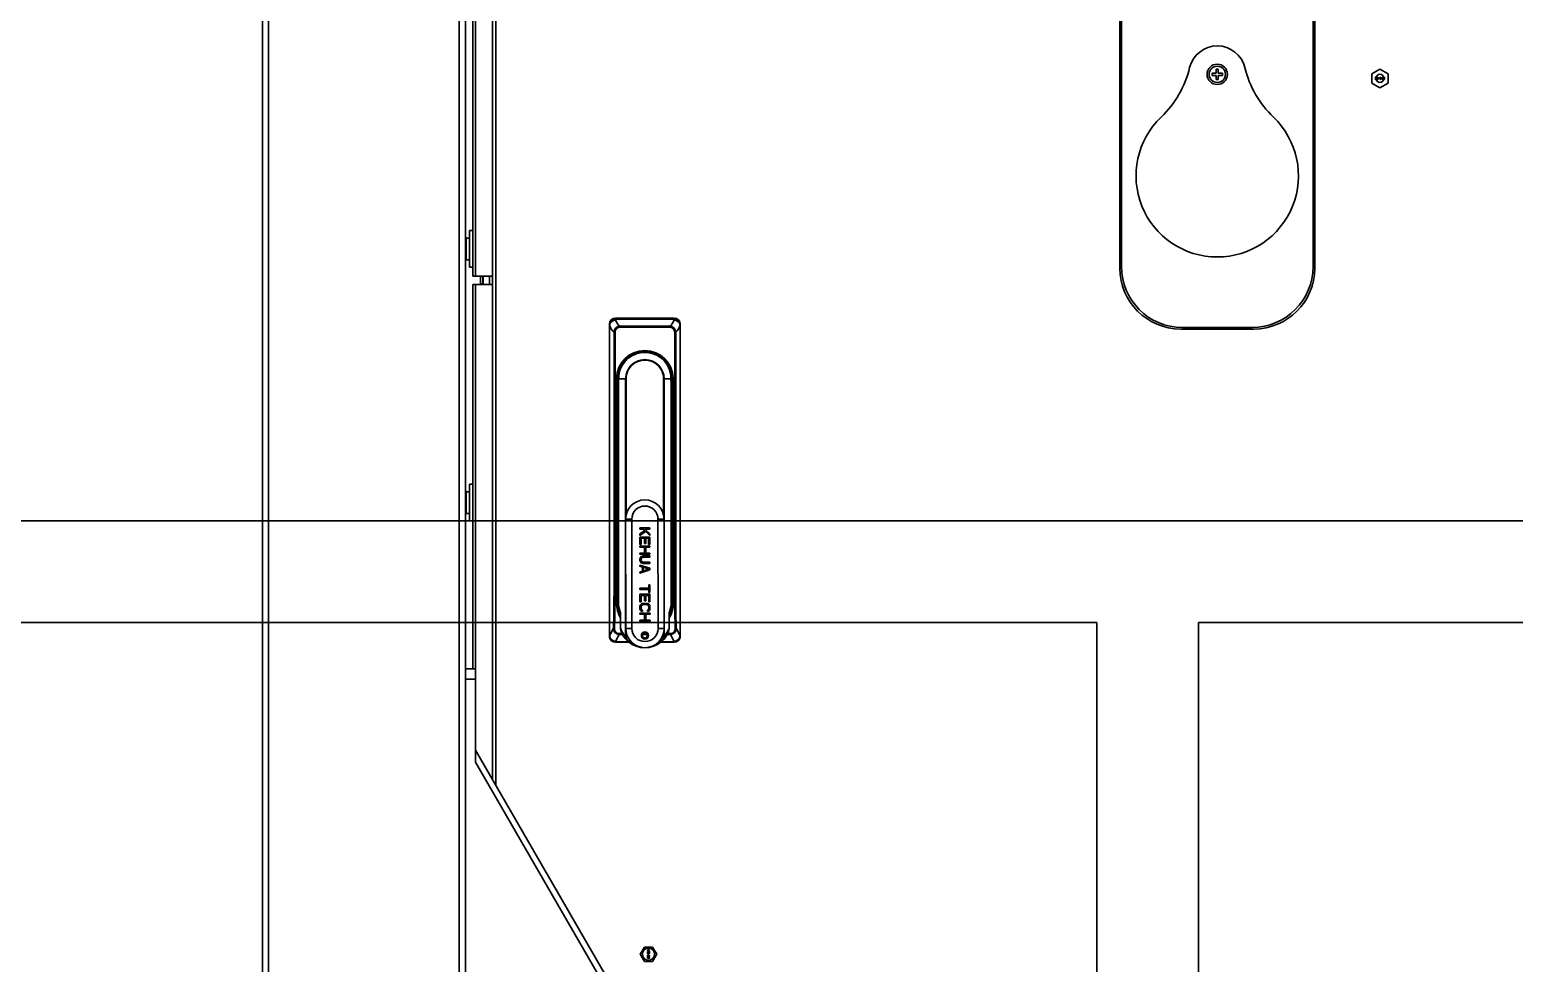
# Model space of a CAD drawing. Header units: millimetres. Extents: x 32496 to 166256, y 3504 to 23939.
# Drawn here: x 64974 to 65706, y 13066 to 13526 of the extents above; entities that cross this region are included whole.
import ezdxf

# ---------------------------------------------------------------- set-up
doc = ezdxf.new("R2010")
doc.units = ezdxf.units.MM
doc.layers.get('0').update_dxf_attribs({"lineweight": 35})

# ---------------------------------------------------------------- blocks, each defined once
blk = doc.blocks.new('DRGTJHYTHRTTR')
at = {"color": 7, "linetype": 'Continuous'}
for p, q in [((60371.04, -49682.69), (46149.04, -49682.69)), ((47579.04, -49732.69), (46149.04, -49732.69)), ((47579.04, -50285.69), (47579.04, -49732.69)), ((47629.04, -50285.69), (47629.04, -49732.69)), ((48984.04, -49732.69), (47629.04, -49732.69))]:
    blk.add_line(p, q, dxfattribs=at)
blk = doc.blocks.new('8-1250')
at = {"linetype": 'Continuous'}
for p, q in [((-7957.13, -34766.29), (-7957.13, -32106.29)), ((-7954.13, -34766.29), (-7954.13, -32106.29)), ((-7860.13, -34766.29), (-7860.13, -32152.29)), ((-7843.83, -33814.64), (-7843.83, -33008.94)), ((-7842.13, -33005.99), (-7842.13, -33817.58)), ((-7857.13, -33760.26), (-7857.13, -33063.31)), ((-7852.13, -33063.31), (-7852.13, -33566.79)), ((-7534.83, -33321.79), (-7534.83, -33562.79)), ((-7534.03, -33561.99), (-7534.03, -33322.59)), ((-7439.63, -33322.59), (-7439.63, -33561.99)), ((-7438.83, -33562.79), (-7438.83, -33321.79)), ((-7853.53, -33566.79), (-7853.53, -33430.91)), ((-7487.33, -33466.79), (-7487.33, -33464.79)), ((-7487.33, -33464.79), (-7486.33, -33464.79)), ((-7486.33, -33464.79), (-7486.33, -33466.79)), ((-7410.73, -33466.98), (-7406.73, -33464.67)), ((-7406.73, -33464.67), (-7402.73, -33466.98)), ((-7489.33, -33467.79), (-7489.33, -33466.79)), ((-7489.33, -33466.79), (-7487.33, -33466.79)), ((-7487.33, -33467.79), (-7489.33, -33467.79)), ((-7487.33, -33469.79), (-7487.33, -33467.79)), ((-7486.33, -33469.79), (-7487.33, -33469.79)), ((-7486.33, -33466.79), (-7484.33, -33466.79)), ((-7486.33, -33467.79), (-7486.33, -33469.79)), ((-7484.33, -33467.79), (-7486.33, -33467.79)), ((-7484.33, -33466.79), (-7484.33, -33467.79)), ((-7410.73, -33466.98), (-7410.73, -33471.6)), ((-7406.73, -33473.91), (-7410.73, -33471.6)), ((-7409, -33468.82), (-7409, -33468.69)), ((-7409, -33468.69), (-7408.1, -33468.69)), ((-7408.3, -33468.82), (-7409, -33468.82)), ((-7408.98, -33469.45), (-7409, -33469.56)), ((-7409, -33469.61), (-7409, -33469.56)), ((-7409, -33469.61), (-7408.98, -33469.71)), ((-7408.93, -33469.38), (-7408.98, -33469.45)), ((-7408.98, -33469.71), (-7408.88, -33469.81)), ((-7408.3, -33468.82), (-7408.93, -33469.38)), ((-7408.88, -33469.81), (-7408.78, -33469.86)), ((-7408.85, -33469.56), (-7408.8, -33469.45)), ((-7408.85, -33469.56), (-7408.85, -33469.61)), ((-7408.8, -33469.68), (-7408.85, -33469.61)), ((-7408.8, -33469.45), (-7408.1, -33468.82)), ((-7408.73, -33469.74), (-7408.8, -33469.68)), ((-7408.78, -33469.86), (-7408.63, -33469.89)), ((-7408.6, -33469.76), (-7408.73, -33469.74)), ((-7408.53, -33469.89), (-7408.63, -33469.89)), ((-7408.6, -33469.76), (-7408.5, -33469.76)), ((-7408.53, -33469.89), (-7408.35, -33469.86)), ((-7408.38, -33469.74), (-7408.5, -33469.76)), ((-7408.3, -33469.68), (-7408.38, -33469.74)), ((-7408.35, -33469.86), (-7408.25, -33469.81)), ((-7408.25, -33469.61), (-7408.3, -33469.68)), ((-7408.25, -33469.61), (-7408.13, -33469.61)), ((-7408.25, -33469.81), (-7408.15, -33469.71)), ((-7408.15, -33469.71), (-7408.13, -33469.61)), ((-7408.1, -33468.69), (-7408.1, -33468.82)), ((-7407.9, -33469.89), (-7407.9, -33468.69)), ((-7407.9, -33468.69), (-7407.75, -33468.69)), ((-7407.75, -33469.89), (-7407.9, -33469.89)), ((-7407.75, -33468.69), (-7407.75, -33469.68)), ((-7407.6, -33469.51), (-7407.75, -33469.68)), ((-7407.75, -33469.89), (-7407.6, -33469.71)), ((-7407.6, -33469.51), (-7407.6, -33469.71)), ((-7407.38, -33469.12), (-7407.4, -33469.15)), ((-7407.4, -33469.15), (-7407.25, -33469.3)), ((-7407.25, -33469.3), (-7407.4, -33469.45)), ((-7407.4, -33469.45), (-7407.38, -33469.48)), ((-7407.25, -33469.25), (-7407.38, -33469.12)), ((-7407.38, -33469.48), (-7407.25, -33469.35)), ((-7407.25, -33469.25), (-7407.25, -33469.07)), ((-7407.25, -33469.07), (-7407.2, -33469.07)), ((-7407.25, -33469.53), (-7407.25, -33469.35)), ((-7407.2, -33469.53), (-7407.25, -33469.53)), ((-7407.2, -33469.07), (-7407.2, -33469.25)), ((-7407.08, -33469.12), (-7407.2, -33469.25)), ((-7407.2, -33469.3), (-7407.05, -33469.15)), ((-7407.05, -33469.45), (-7407.2, -33469.3)), ((-7407.2, -33469.35), (-7407.2, -33469.53)), ((-7407.2, -33469.35), (-7407.08, -33469.48)), ((-7407.05, -33469.15), (-7407.08, -33469.12)), ((-7407.08, -33469.48), (-7407.05, -33469.45)), ((-7406.85, -33469.2), (-7406.85, -33469.05)), ((-7406.85, -33469.05), (-7406.6, -33469.05)), ((-7406.6, -33469.2), (-7406.85, -33469.2)), ((-7402.73, -33471.6), (-7406.73, -33473.91)), ((-7406.6, -33469.05), (-7406.6, -33468.69)), ((-7406.6, -33468.69), (-7406.45, -33468.69)), ((-7406.6, -33469.89), (-7406.6, -33469.2)), ((-7406.45, -33469.89), (-7406.6, -33469.89)), ((-7406.45, -33468.69), (-7406.45, -33469.05)), ((-7406.45, -33469.05), (-7405.85, -33469.05)), ((-7406.45, -33469.2), (-7406.45, -33469.68)), ((-7406.45, -33469.89), (-7405.85, -33469.2)), ((-7406.03, -33469.2), (-7406.45, -33469.68)), ((-7406.03, -33469.2), (-7406.45, -33469.2)), ((-7405.85, -33469.05), (-7405.85, -33469.2)), ((-7405.65, -33469.89), (-7405.65, -33468.69)), ((-7405.65, -33468.69), (-7405.5, -33468.69)), ((-7405.43, -33469.89), (-7405.65, -33469.89)), ((-7405.5, -33468.69), (-7405.5, -33469.63)), ((-7405.15, -33468.69), (-7405.5, -33469.63)), ((-7405.43, -33469.89), (-7405.05, -33468.82)), ((-7405.15, -33468.69), (-7404.95, -33468.69)), ((-7405.05, -33468.82), (-7404.68, -33469.89)), ((-7404.6, -33469.63), (-7404.95, -33468.69)), ((-7404.45, -33469.89), (-7404.68, -33469.89)), ((-7404.6, -33469.63), (-7404.6, -33468.69)), ((-7404.6, -33468.69), (-7404.45, -33468.69)), ((-7404.45, -33468.69), (-7404.45, -33469.89)), ((-7402.73, -33471.6), (-7402.73, -33466.98)), ((-7855.13, -33544.29), (-7855.13, -33562.29)), ((-7853.53, -33544.29), (-7855.13, -33544.29)), ((-7856.73, -33547.82), (-7857, -33547.54)), ((-7856.73, -33558.76), (-7856.73, -33547.82)), ((-7855.13, -33547.94), (-7856.73, -33547.94)), ((-7856.73, -33558.76), (-7857, -33559.03)), ((-7855.13, -33558.64), (-7856.73, -33558.64)), ((-7853.53, -33562.29), (-7855.13, -33562.29)), ((-7843.83, -33566.79), (-7853.53, -33566.79)), ((-7849.73, -33570.59), (-7849.73, -33566.79)), ((-7848.53, -33570.59), (-7848.53, -33566.79)), ((-7848.33, -33570.79), (-7848.33, -33566.79)), ((-7845.33, -33566.79), (-7845.33, -33570.79)), ((-7853.53, -33675.64), (-7853.53, -33570.79)), ((-7843.83, -33570.79), (-7853.53, -33570.79)), ((-7852.13, -33570.79), (-7852.13, -33760.26)), ((-7849.73, -33570.59), (-7848.53, -33570.59)), ((-7783.18, -33587.44), (-7783.18, -33587.98)), ((-7783.18, -33587.44), (-7754.33, -33587.44)), ((-7783.18, -33587.98), (-7783.18, -33588.34)), ((-7754.33, -33587.98), (-7783.18, -33587.98)), ((-7754.33, -33587.98), (-7754.33, -33587.44)), ((-7754.33, -33588.35), (-7754.33, -33587.98)), ((-7786.18, -33590.44), (-7786.18, -33590.86)), ((-7786.18, -33743.99), (-7786.18, -33590.86)), ((-7786.1, -33590.86), (-7786.18, -33590.86)), ((-7786.1, -33590.86), (-7786.1, -33743.99)), ((-7783.94, -33721.54), (-7783.94, -33594.33)), ((-7783.45, -33594.33), (-7783.94, -33594.33)), ((-7783.45, -33594.33), (-7783.45, -33721.54)), ((-7780.96, -33591.39), (-7780.96, -33591.88)), ((-7780.96, -33591.39), (-7756.54, -33591.39)), ((-7756.54, -33591.88), (-7780.96, -33591.88)), ((-7756.54, -33591.88), (-7756.54, -33591.39)), ((-7754.05, -33721.54), (-7754.05, -33594.33)), ((-7753.56, -33594.33), (-7754.05, -33594.33)), ((-7753.56, -33594.33), (-7753.56, -33721.54)), ((-7751.41, -33743.99), (-7751.41, -33590.86)), ((-7751.33, -33590.86), (-7751.41, -33590.86)), ((-7751.33, -33590.86), (-7751.33, -33590.44)), ((-7751.33, -33590.86), (-7751.33, -33743.99)), ((-7504.83, -33592.79), (-7468.83, -33592.79)), ((-7469.63, -33591.99), (-7504.03, -33591.99)), ((-7782.75, -33617.38), (-7782.25, -33617.41)), ((-7782.75, -33721.54), (-7782.75, -33617.48)), ((-7782.25, -33617.48), (-7782.75, -33617.48)), ((-7782.74, -33617.19), (-7782.24, -33617.2)), ((-7782.25, -33617.48), (-7782.25, -33721.54)), ((-7781.78, -33617.76), (-7781.78, -33617.76)), ((-7781.74, -33617.75), (-7781.75, -33617.75)), ((-7780.68, -33617.34), (-7781.73, -33617.34)), ((-7781.73, -33617.47), (-7781.73, -33617.34)), ((-7781.73, -33617.54), (-7781.73, -33617.47)), ((-7781.73, -33617.57), (-7781.73, -33617.47)), ((-7781.73, -33617.47), (-7781.73, -33617.54)), ((-7781.73, -33617.54), (-7781.73, -33617.57)), ((-7781.73, -33617.54), (-7781.73, -33617.57)), ((-7781.73, -33617.57), (-7781.73, -33617.54)), ((-7781.73, -33617.54), (-7781.73, -33618.03)), ((-7781.73, -33618.04), (-7781.73, -33617.57)), ((-7781.73, -33618.03), (-7781.73, -33618.74)), ((-7781.73, -33618.63), (-7781.73, -33618.04)), ((-7778.22, -33617.34), (-7780.68, -33617.34)), ((-7778.22, -33744.12), (-7778.22, -33617.34)), ((-7778, -33617.34), (-7778.22, -33617.34)), ((-7778, -33617.34), (-7778, -33684.54)), ((-7759.5, -33684.54), (-7759.5, -33617.34)), ((-7759.28, -33617.34), (-7759.5, -33617.34)), ((-7759.28, -33617.34), (-7759.28, -33713.66)), ((-7755.91, -33617.34), (-7759.28, -33617.34)), ((-7755.91, -33615.29), (-7755.91, -33617.34)), ((-7755.77, -33619.28), (-7755.77, -33619.28)), ((-7755.76, -33620.47), (-7755.77, -33619.28)), ((-7755.77, -33619.39), (-7755.77, -33619.28)), ((-7755.26, -33617.2), (-7754.76, -33617.19)), ((-7754.75, -33617.38), (-7755.25, -33617.41)), ((-7755.25, -33721.54), (-7755.25, -33617.48)), ((-7754.75, -33617.48), (-7755.25, -33617.48)), ((-7754.75, -33617.48), (-7754.75, -33721.54)), ((-7781.75, -33622.67), (-7781.75, -33622.68)), ((-7781.75, -33623.13), (-7781.75, -33623.12)), ((-7781.75, -33623.13), (-7781.75, -33727.34)), ((-7781.74, -33620.25), (-7781.74, -33620.14)), ((-7755.75, -33622.67), (-7755.75, -33622.68)), ((-7755.75, -33623.12), (-7755.75, -33727.34)), ((-7755.75, -33623.12), (-7755.75, -33623.12)), ((-7855.13, -33669.29), (-7855.13, -33687.29)), ((-7853.53, -33669.29), (-7855.13, -33669.29)), ((-7856.73, -33672.82), (-7857, -33672.54)), ((-7856.73, -33683.76), (-7856.73, -33672.82)), ((-7855.13, -33672.94), (-7856.73, -33672.94)), ((-7853.53, -33680.91), (-7853.53, -33675.64)), ((-7856.73, -33683.76), (-7857, -33684.03)), ((-7855.13, -33683.64), (-7856.73, -33683.64)), ((-7853.53, -33760.26), (-7853.53, -33680.91)), ((-7853.53, -33687.29), (-7855.13, -33687.29)), ((-7775.2, -33686.44), (-7778.2, -33686.45)), ((-7778.16, -33740.35), (-7778.2, -33686.45)), ((-7775.2, -33686.44), (-7775.16, -33740.34)), ((-7771.25, -33690.79), (-7771.25, -33691.4)), ((-7766.25, -33690.79), (-7771.25, -33690.79)), ((-7771.25, -33691.4), (-7769.54, -33691.4)), ((-7768.8, -33692.11), (-7771.24, -33693.63)), ((-7769.54, -33691.4), (-7768.8, -33692.11)), ((-7766.24, -33693.63), (-7768.69, -33691.4)), ((-7768.69, -33691.4), (-7766.25, -33691.4)), ((-7766.25, -33691.4), (-7766.25, -33690.79)), ((-7762.26, -33740.33), (-7762.3, -33686.43)), ((-7759.3, -33686.43), (-7762.3, -33686.43)), ((-7759.3, -33686.43), (-7759.26, -33740.33)), ((-7771.24, -33694.45), (-7768.27, -33692.62)), ((-7771.24, -33693.63), (-7771.24, -33694.45)), ((-7771.24, -33695.26), (-7771.24, -33698.91)), ((-7766.24, -33695.26), (-7771.24, -33695.26)), ((-7771.24, -33698.91), (-7770.6, -33698.91)), ((-7766.24, -33699.72), (-7771.24, -33699.73)), ((-7771.24, -33699.73), (-7771.24, -33700.34)), ((-7770.6, -33698.91), (-7770.6, -33695.87)), ((-7770.6, -33695.87), (-7768.9, -33695.87)), ((-7768.9, -33695.87), (-7768.9, -33698.51)), ((-7768.9, -33698.51), (-7768.26, -33698.51)), ((-7768.27, -33692.62), (-7766.24, -33694.44)), ((-7768.26, -33695.87), (-7766.88, -33695.86)), ((-7768.26, -33698.51), (-7768.26, -33695.87)), ((-7766.88, -33695.86), (-7766.88, -33698.91)), ((-7766.88, -33698.91), (-7766.24, -33698.91)), ((-7766.24, -33694.44), (-7766.24, -33693.63)), ((-7766.24, -33698.91), (-7766.24, -33695.26)), ((-7766.24, -33700.33), (-7766.24, -33699.72)), ((-7771.24, -33700.34), (-7768.9, -33700.33)), ((-7771.24, -33703.18), (-7771.24, -33703.79)), ((-7768.9, -33703.18), (-7771.24, -33703.18)), ((-7771.24, -33703.79), (-7766.24, -33703.78)), ((-7771.13, -33705.72), (-7771.23, -33706.23)), ((-7771.23, -33706.23), (-7771.23, -33706.63)), ((-7771.23, -33706.63), (-7771.13, -33707.14)), ((-7770.92, -33705.31), (-7771.13, -33705.72)), ((-7770.49, -33704.91), (-7770.92, -33705.31)), ((-7770.6, -33706.23), (-7770.49, -33705.82)), ((-7770.6, -33706.63), (-7770.6, -33706.23)), ((-7770.49, -33707.04), (-7770.6, -33706.63)), ((-7770.06, -33704.7), (-7770.49, -33704.91)), ((-7770.49, -33705.82), (-7770.28, -33705.51)), ((-7770.28, -33707.34), (-7770.49, -33707.04)), ((-7770.28, -33705.51), (-7769.96, -33705.31)), ((-7769.53, -33704.6), (-7770.06, -33704.7)), ((-7769.96, -33705.31), (-7769.53, -33705.21)), ((-7766.24, -33704.6), (-7769.53, -33704.6)), ((-7769.53, -33705.21), (-7766.23, -33705.21)), ((-7768.9, -33700.33), (-7768.9, -33703.18)), ((-7768.26, -33703.18), (-7768.26, -33700.33)), ((-7768.26, -33700.33), (-7766.24, -33700.33)), ((-7766.24, -33703.18), (-7768.26, -33703.18)), ((-7766.24, -33703.78), (-7766.24, -33703.18)), ((-7766.23, -33705.21), (-7766.24, -33704.6)), ((-7771.23, -33709.07), (-7771.23, -33709.68)), ((-7766.23, -33710.69), (-7771.23, -33709.07)), ((-7771.23, -33709.68), (-7769.95, -33710.08)), ((-7771.23, -33713.13), (-7766.23, -33711.5)), ((-7769.95, -33712.11), (-7771.23, -33712.52)), ((-7771.23, -33712.52), (-7771.23, -33713.13)), ((-7771.13, -33707.14), (-7770.91, -33707.55)), ((-7770.91, -33707.55), (-7770.49, -33707.95)), ((-7770.49, -33707.95), (-7770.06, -33708.15)), ((-7769.96, -33707.54), (-7770.28, -33707.34)), ((-7770.06, -33708.15), (-7769.53, -33708.26)), ((-7769.53, -33707.65), (-7769.96, -33707.54)), ((-7769.95, -33710.08), (-7769.95, -33712.11)), ((-7766.23, -33707.64), (-7769.53, -33707.65)), ((-7769.53, -33708.26), (-7766.23, -33708.25)), ((-7769.53, -33712.01), (-7769.53, -33710.18)), ((-7769.53, -33710.18), (-7766.66, -33711.1)), ((-7766.66, -33711.1), (-7769.53, -33712.01)), ((-7766.23, -33708.25), (-7766.23, -33707.64)), ((-7766.23, -33711.5), (-7766.23, -33710.69)), ((-7783.94, -33721.54), (-7783.45, -33721.54)), ((-7783.45, -33721.54), (-7782.75, -33721.54)), ((-7782.75, -33727.86), (-7782.75, -33721.54)), ((-7782.75, -33721.54), (-7782.25, -33721.54)), ((-7782.25, -33727.84), (-7782.25, -33721.54)), ((-7771.22, -33720.44), (-7771.22, -33721.05)), ((-7766.75, -33720.44), (-7771.22, -33720.44)), ((-7771.22, -33721.05), (-7766.75, -33721.05)), ((-7766.76, -33718.81), (-7766.75, -33720.44)), ((-7766.22, -33718.81), (-7766.76, -33718.81)), ((-7766.75, -33721.05), (-7766.75, -33722.67)), ((-7766.22, -33722.67), (-7766.22, -33718.81)), ((-7755.25, -33721.54), (-7755.25, -33727.84)), ((-7755.25, -33721.54), (-7754.75, -33721.54)), ((-7754.75, -33721.54), (-7754.75, -33727.86)), ((-7754.75, -33721.54), (-7754.05, -33721.54)), ((-7754.05, -33721.54), (-7753.56, -33721.54)), ((-7782.25, -33727.84), (-7781.72, -33727.84)), ((-7766.22, -33723.48), (-7771.22, -33723.49)), ((-7771.22, -33723.49), (-7771.22, -33727.14)), ((-7771.22, -33727.14), (-7770.58, -33727.14)), ((-7770.9, -33728.67), (-7771.11, -33729.07)), ((-7770.47, -33728.26), (-7770.9, -33728.67)), ((-7770.58, -33727.14), (-7770.58, -33724.1)), ((-7770.58, -33724.1), (-7768.88, -33724.1)), ((-7770.05, -33728.06), (-7770.47, -33728.26)), ((-7770.47, -33729.17), (-7770.26, -33728.87)), ((-7770.26, -33728.87), (-7769.94, -33728.67)), ((-7769.52, -33727.96), (-7770.05, -33728.06)), ((-7769.94, -33728.67), (-7769.51, -33728.56)), ((-7767.92, -33727.95), (-7769.52, -33727.96)), ((-7769.51, -33728.56), (-7767.92, -33728.56)), ((-7768.88, -33724.1), (-7768.88, -33726.74)), ((-7768.88, -33726.74), (-7768.24, -33726.74)), ((-7768.24, -33724.1), (-7766.86, -33724.09)), ((-7768.24, -33726.74), (-7768.24, -33724.1)), ((-7767.39, -33728.06), (-7767.92, -33727.95)), ((-7767.92, -33728.56), (-7767.49, -33728.66)), ((-7767.49, -33728.66), (-7767.17, -33728.87)), ((-7766.96, -33728.26), (-7767.39, -33728.06)), ((-7767.17, -33728.87), (-7766.96, -33729.17)), ((-7766.54, -33728.66), (-7766.96, -33728.26)), ((-7766.86, -33724.09), (-7766.86, -33727.14)), ((-7766.86, -33727.14), (-7766.22, -33727.14)), ((-7766.75, -33722.67), (-7766.22, -33722.67)), ((-7766.32, -33729.07), (-7766.54, -33728.66)), ((-7766.22, -33727.14), (-7766.22, -33723.48)), ((-7755.78, -33727.84), (-7755.25, -33727.84)), ((-7755.75, -33727.34), (-7755.75, -33727.34)), ((-7780.75, -33740.01), (-7780.75, -33732.84)), ((-7771.11, -33729.07), (-7771.22, -33729.58)), ((-7771.22, -33729.58), (-7771.22, -33730.5)), ((-7771.22, -33730.5), (-7771.11, -33731)), ((-7771.21, -33732.73), (-7771.21, -33733.34)), ((-7766.21, -33732.73), (-7771.21, -33732.73)), ((-7771.21, -33733.34), (-7768.87, -33733.34)), ((-7771.21, -33736.18), (-7771.21, -33736.79)), ((-7768.87, -33736.18), (-7771.21, -33736.18)), ((-7771.11, -33731), (-7770.9, -33731.41)), ((-7770.9, -33731.41), (-7770.47, -33731.81)), ((-7770.58, -33729.58), (-7770.47, -33729.17)), ((-7770.58, -33730.49), (-7770.58, -33729.58)), ((-7770.47, -33730.9), (-7770.58, -33730.49)), ((-7770.26, -33731.21), (-7770.47, -33730.9)), ((-7770.47, -33731.81), (-7769.94, -33731.92)), ((-7769.94, -33731.31), (-7770.26, -33731.21)), ((-7769.94, -33731.92), (-7769.94, -33731.31)), ((-7768.87, -33733.34), (-7768.87, -33736.18)), ((-7768.23, -33733.34), (-7766.21, -33733.33)), ((-7768.23, -33736.18), (-7768.23, -33733.34)), ((-7766.21, -33736.18), (-7768.23, -33736.18)), ((-7767.17, -33731.2), (-7767.49, -33731.3)), ((-7767.49, -33731.3), (-7767.49, -33731.91)), ((-7767.49, -33731.91), (-7766.96, -33731.81)), ((-7766.96, -33730.9), (-7767.17, -33731.2)), ((-7766.96, -33729.17), (-7766.85, -33729.58)), ((-7766.85, -33730.49), (-7766.96, -33730.9)), ((-7766.96, -33731.81), (-7766.53, -33731.41)), ((-7766.85, -33729.58), (-7766.85, -33730.49)), ((-7766.53, -33731.41), (-7766.32, -33731)), ((-7766.22, -33729.58), (-7766.32, -33729.07)), ((-7766.32, -33731), (-7766.22, -33730.49)), ((-7766.22, -33730.49), (-7766.22, -33729.58)), ((-7766.21, -33733.33), (-7766.21, -33732.73)), ((-7766.21, -33736.79), (-7766.21, -33736.18)), ((-7756.75, -33732.84), (-7756.75, -33740.01)), ((-7784.19, -33740.15), (-7786.1, -33743.99)), ((-7783.18, -33746.71), (-7781.45, -33743.25)), ((-7781.45, -33742.86), (-7781.45, -33743.25)), ((-7779.93, -33742.86), (-7781.45, -33742.86)), ((-7779.75, -33743.25), (-7781.45, -33743.25)), ((-7778.16, -33740.35), (-7775.16, -33740.34)), ((-7778, -33741.93), (-7778, -33744.12)), ((-7771.21, -33736.79), (-7766.21, -33736.79)), ((-7767.67, -33743.25), (-7769.83, -33743.25)), ((-7768, -33742.86), (-7769.5, -33742.86)), ((-7762.26, -33740.33), (-7759.26, -33740.33)), ((-7759.5, -33744.12), (-7759.5, -33742.37)), ((-7759.28, -33740.54), (-7759.28, -33744.12)), ((-7756.05, -33743.25), (-7757.75, -33743.25)), ((-7756.05, -33742.86), (-7757.58, -33742.86)), ((-7757.09, -33741.83), (-7757.09, -33741.83)), ((-7756.05, -33743.25), (-7756.05, -33742.86)), ((-7756.05, -33743.25), (-7754.33, -33746.71)), ((-7751.41, -33743.99), (-7753.32, -33740.15)), ((-7786.18, -33743.99), (-7786.18, -33744.14)), ((-7786.1, -33743.99), (-7786.18, -33743.99)), ((-7783.18, -33746.71), (-7783.18, -33746.86)), ((-7783.18, -33746.86), (-7783.18, -33747.14)), ((-7783.18, -33746.86), (-7776.84, -33746.86)), ((-7776.46, -33747.14), (-7783.18, -33747.14)), ((-7778.22, -33744.12), (-7778, -33744.12)), ((-7754.33, -33747.14), (-7761.04, -33747.14)), ((-7760.74, -33746.93), (-7759.31, -33745.53)), ((-7760.74, -33746.93), (-7760.74, -33746.93)), ((-7760.66, -33746.86), (-7754.33, -33746.86)), ((-7759.5, -33744.12), (-7759.28, -33744.12)), ((-7759.31, -33745.53), (-7758.09, -33743.87)), ((-7754.33, -33746.86), (-7754.33, -33746.71)), ((-7754.33, -33747.14), (-7754.33, -33746.86)), ((-7751.41, -33743.99), (-7751.33, -33743.99)), ((-7751.33, -33744.14), (-7751.33, -33743.99)), ((-7857.13, -34040.26), (-7857.13, -33760.26)), ((-7857.13, -33760.26), (-7852.13, -33760.26)), ((-7857.13, -33765.26), (-7852.13, -33765.26)), ((-7852.13, -33806.26), (-7852.13, -33760.26)), ((-7852.13, -33800.26), (-7352.13, -34666.29)), ((-7852.13, -33806.26), (-7355.59, -34666.29)), ((-7771, -33900.85), (-7768.97, -33897.35)), ((-7768.97, -33904.35), (-7771, -33900.85)), ((-7764.93, -33897.35), (-7768.97, -33897.35)), ((-7768.97, -33904.35), (-7764.93, -33904.35)), ((-7767.45, -33898.87), (-7767.45, -33898.75)), ((-7767.45, -33898.75), (-7766.45, -33898.75)), ((-7766.67, -33898.87), (-7767.45, -33899.17)), ((-7766.67, -33898.87), (-7767.45, -33898.87)), ((-7767.45, -33899.33), (-7767.45, -33899.17)), ((-7767.45, -33899.33), (-7766.67, -33899.62)), ((-7767.45, -33899.75), (-7767.45, -33899.62)), ((-7767.45, -33899.62), (-7766.67, -33899.62)), ((-7766.45, -33899.75), (-7767.45, -33899.75)), ((-7767.43, -33900.14), (-7767.45, -33900.25)), ((-7767.45, -33900.35), (-7767.45, -33900.25)), ((-7767.45, -33900.35), (-7767.43, -33900.46)), ((-7767.45, -33902.04), (-7767.45, -33901.29)), ((-7767.45, -33901.29), (-7767.35, -33901.29)), ((-7767.35, -33902.04), (-7767.45, -33902.04)), ((-7767.43, -33902.46), (-7767.45, -33902.58)), ((-7767.45, -33902.58), (-7767.43, -33902.71)), ((-7767.37, -33900.04), (-7767.43, -33900.14)), ((-7767.43, -33900.46), (-7767.37, -33900.56)), ((-7767.37, -33902.35), (-7767.43, -33902.46)), ((-7767.43, -33902.71), (-7767.37, -33902.81)), ((-7767.28, -33899.98), (-7767.37, -33900.04)), ((-7767.37, -33900.56), (-7767.28, -33900.62)), ((-7767.31, -33902.29), (-7767.37, -33902.35)), ((-7767.37, -33902.81), (-7767.31, -33902.87)), ((-7767.35, -33899.25), (-7766.45, -33898.94)), ((-7766.45, -33899.56), (-7767.35, -33899.25)), ((-7767.35, -33900.23), (-7767.33, -33900.17)), ((-7767.35, -33900.23), (-7767.35, -33900.37)), ((-7767.33, -33900.44), (-7767.35, -33900.37)), ((-7766.82, -33901.87), (-7767.35, -33901.29)), ((-7767.35, -33901.46), (-7767.35, -33902.04)), ((-7767.35, -33901.46), (-7766.88, -33901.98)), ((-7767.35, -33902.58), (-7767.33, -33902.48)), ((-7767.33, -33902.69), (-7767.35, -33902.58)), ((-7767.33, -33900.17), (-7767.28, -33900.1)), ((-7767.28, -33900.5), (-7767.33, -33900.44)), ((-7767.33, -33902.48), (-7767.28, -33902.42)), ((-7767.28, -33902.75), (-7767.33, -33902.69)), ((-7767.22, -33902.25), (-7767.31, -33902.29)), ((-7767.31, -33902.87), (-7767.22, -33902.92)), ((-7767.18, -33899.94), (-7767.28, -33899.98)), ((-7767.28, -33900.1), (-7767.22, -33900.06)), ((-7767.22, -33900.54), (-7767.28, -33900.5)), ((-7767.28, -33900.62), (-7767.18, -33900.67)), ((-7767.28, -33902.42), (-7767.16, -33902.33)), ((-7767.16, -33902.83), (-7767.28, -33902.75)), ((-7767.22, -33900.06), (-7767.16, -33900.04)), ((-7767.16, -33900.56), (-7767.22, -33900.54)), ((-7767.16, -33902.23), (-7767.22, -33902.25)), ((-7767.22, -33902.92), (-7767.16, -33902.94)), ((-7767.03, -33899.92), (-7767.18, -33899.94)), ((-7767.07, -33900.67), (-7767.18, -33900.67)), ((-7767.09, -33900.04), (-7767.16, -33900.04)), ((-7767.16, -33900.56), (-7767.09, -33900.56)), ((-7767.05, -33902.21), (-7767.16, -33902.23)), ((-7767.16, -33902.33), (-7767.03, -33902.31)), ((-7767.03, -33902.85), (-7767.16, -33902.83)), ((-7767.16, -33902.94), (-7767.05, -33902.96)), ((-7767.13, -33901), (-7767.13, -33900.96)), ((-7767.13, -33900.96), (-7766.99, -33900.96)), ((-7766.99, -33901), (-7767.13, -33901)), ((-7767.09, -33900.04), (-7767.03, -33900.06)), ((-7767.03, -33900.54), (-7767.09, -33900.56)), ((-7767.07, -33900.83), (-7767.09, -33900.85)), ((-7767.09, -33900.85), (-7766.99, -33900.96)), ((-7766.99, -33901), (-7767.09, -33901.1)), ((-7767.09, -33901.1), (-7767.07, -33901.12)), ((-7767.07, -33900.67), (-7766.96, -33900.62)), ((-7766.94, -33900.96), (-7767.07, -33900.83)), ((-7767.07, -33901.12), (-7766.94, -33901)), ((-7767.05, -33902.21), (-7766.86, -33902.21)), ((-7766.86, -33902.96), (-7767.05, -33902.96)), ((-7767.03, -33899.92), (-7766.88, -33899.92)), ((-7767.03, -33900.06), (-7766.99, -33900.1)), ((-7766.99, -33900.5), (-7767.03, -33900.54)), ((-7766.88, -33902.31), (-7767.03, -33902.31)), ((-7767.03, -33902.85), (-7766.88, -33902.85)), ((-7766.99, -33900.1), (-7766.94, -33900.17)), ((-7766.94, -33900.44), (-7766.99, -33900.5)), ((-7766.96, -33900.62), (-7766.9, -33900.56)), ((-7766.94, -33900.17), (-7766.92, -33900.23)), ((-7766.92, -33900.37), (-7766.94, -33900.44)), ((-7766.82, -33900.83), (-7766.94, -33900.96)), ((-7766.94, -33901), (-7766.82, -33901.12)), ((-7766.84, -33900.14), (-7766.92, -33900.02)), ((-7766.88, -33900.02), (-7766.92, -33900.02)), ((-7766.92, -33900.37), (-7766.92, -33900.23)), ((-7766.9, -33900.56), (-7766.84, -33900.46)), ((-7766.9, -33900.96), (-7766.79, -33900.85)), ((-7766.9, -33900.96), (-7766.75, -33900.96)), ((-7766.79, -33901.1), (-7766.9, -33901)), ((-7766.75, -33901), (-7766.9, -33901)), ((-7766.73, -33899.94), (-7766.88, -33899.92)), ((-7766.88, -33900.02), (-7766.75, -33900.04)), ((-7766.88, -33901.98), (-7766.82, -33902.02)), ((-7766.88, -33902.31), (-7766.75, -33902.33)), ((-7766.75, -33902.83), (-7766.88, -33902.85)), ((-7766.75, -33902.23), (-7766.86, -33902.21)), ((-7766.86, -33902.96), (-7766.75, -33902.94)), ((-7766.82, -33900.25), (-7766.84, -33900.14)), ((-7766.84, -33900.46), (-7766.82, -33900.35)), ((-7766.82, -33900.25), (-7766.82, -33900.35)), ((-7766.79, -33900.85), (-7766.82, -33900.83)), ((-7766.82, -33901.12), (-7766.79, -33901.1)), ((-7766.73, -33901.92), (-7766.82, -33901.87)), ((-7766.82, -33902.02), (-7766.73, -33902.04)), ((-7766.75, -33900.04), (-7766.69, -33900.06)), ((-7766.75, -33900.96), (-7766.75, -33901)), ((-7766.69, -33902.25), (-7766.75, -33902.23)), ((-7766.75, -33902.33), (-7766.62, -33902.42)), ((-7766.62, -33902.75), (-7766.75, -33902.83)), ((-7766.75, -33902.94), (-7766.69, -33902.92)), ((-7766.62, -33899.98), (-7766.73, -33899.94)), ((-7766.73, -33901.92), (-7766.69, -33901.92)), ((-7766.69, -33902.04), (-7766.73, -33902.04)), ((-7766.69, -33900.06), (-7766.62, -33900.1)), ((-7766.62, -33900.48), (-7766.69, -33900.52)), ((-7766.69, -33900.62), (-7766.69, -33900.52)), ((-7766.69, -33900.62), (-7766.62, -33900.6)), ((-7766.69, -33901.42), (-7766.69, -33901.31)), ((-7766.6, -33901.33), (-7766.69, -33901.31)), ((-7766.69, -33901.42), (-7766.62, -33901.46)), ((-7766.62, -33901.87), (-7766.69, -33901.92)), ((-7766.69, -33902.04), (-7766.6, -33902.02)), ((-7766.6, -33902.29), (-7766.69, -33902.25)), ((-7766.69, -33902.92), (-7766.6, -33902.87)), ((-7766.54, -33900.04), (-7766.62, -33899.98)), ((-7766.62, -33900.1), (-7766.58, -33900.17)), ((-7766.58, -33900.42), (-7766.62, -33900.48)), ((-7766.62, -33900.6), (-7766.54, -33900.54)), ((-7766.62, -33901.46), (-7766.58, -33901.52)), ((-7766.58, -33901.81), (-7766.62, -33901.87)), ((-7766.62, -33902.42), (-7766.58, -33902.48)), ((-7766.58, -33902.69), (-7766.62, -33902.75)), ((-7766.52, -33901.42), (-7766.6, -33901.33)), ((-7766.6, -33902.02), (-7766.52, -33901.94)), ((-7766.54, -33902.35), (-7766.6, -33902.29)), ((-7766.6, -33902.87), (-7766.54, -33902.81)), ((-7766.58, -33900.17), (-7766.56, -33900.23)), ((-7766.56, -33900.35), (-7766.58, -33900.42)), ((-7766.58, -33901.52), (-7766.56, -33901.62)), ((-7766.56, -33901.71), (-7766.58, -33901.81)), ((-7766.58, -33902.48), (-7766.56, -33902.58)), ((-7766.56, -33902.58), (-7766.58, -33902.69)), ((-7766.56, -33900.35), (-7766.56, -33900.23)), ((-7766.56, -33901.71), (-7766.56, -33901.62)), ((-7766.48, -33900.14), (-7766.54, -33900.04)), ((-7766.54, -33900.54), (-7766.48, -33900.44)), ((-7766.48, -33902.46), (-7766.54, -33902.35)), ((-7766.54, -33902.81), (-7766.48, -33902.71)), ((-7766.48, -33901.5), (-7766.52, -33901.42)), ((-7766.52, -33901.94), (-7766.48, -33901.85)), ((-7766.45, -33900.25), (-7766.48, -33900.14)), ((-7766.48, -33900.44), (-7766.45, -33900.33)), ((-7766.45, -33901.64), (-7766.48, -33901.5)), ((-7766.48, -33901.85), (-7766.45, -33901.73)), ((-7766.45, -33902.58), (-7766.48, -33902.46)), ((-7766.48, -33902.71), (-7766.45, -33902.58)), ((-7766.45, -33898.75), (-7766.45, -33898.94)), ((-7766.45, -33899.56), (-7766.45, -33899.75)), ((-7766.45, -33900.25), (-7766.45, -33900.33)), ((-7766.45, -33901.64), (-7766.45, -33901.73)), ((-7764.93, -33897.35), (-7762.91, -33900.85)), ((-7762.91, -33900.85), (-7764.93, -33904.35))]:
    blk.add_line(p, q, dxfattribs=at)
for points in [[(-7781.73, -33618.74), (-7781.73, -33619.09), (-7781.73, -33619.45), (-7781.74, -33619.81), (-7781.74, -33620.18), (-7781.74, -33620.56), (-7781.74, -33620.95), (-7781.75, -33621.73)], [(-7781.75, -33621.73), (-7781.75, -33622.13), (-7781.75, -33622.52), (-7781.75, -33622.67)], [(-7755.75, -33622.67), (-7755.76, -33621.77), (-7755.76, -33620.47)], [(-7758.09, -33743.87), (-7757.2, -33742.13), (-7757.09, -33741.83)]]:
    blk.add_lwpolyline(points, dxfattribs=at)
for centre, radius in [((-7486.83, -33467.29), 5), ((-7486.83, -33467.29), 4), ((-7406.73, -33469.29), 2), ((-7768.71, -33743.79), 1.75), ((-7768.75, -33743.84), 1.25), ((-7766.95, -33900.85), 3)]:
    blk.add_circle(centre, radius, dxfattribs=at)
for centre, radius, start, end in [((-7486.83, -33467.29), 14, 13.59162, 166.40838), ((-7549.04, -33452.25), 50, 313.72491, 346.40838), ((-7424.62, -33452.25), 50, 193.59162, 226.27509), ((-7486.83, -33517.29), 40, 133.72491, 46.27509), ((-7504.83, -33562.79), 30, 180, 270), ((-7504.03, -33561.99), 30, 180, 270), ((-7469.63, -33561.99), 30, 270, 0), ((-7468.83, -33562.79), 30, 270, 0), ((-7849.93, -33570.59), 0.2, 270, 0), ((-7849.93, -33570.59), 1.4, 351.76338, 0), ((-7783.18, -33590.44), 3, 90, 180), ((-7754.33, -33590.44), 3, 0, 90), ((-7768.75, -33617.34), 13.99, 0.60847, 179.40175), ((-7768.75, -33617.34), 13.49, 0.60848, 179.40137), ((-7768.75, -33617.34), 13, 9.07297, 183.05099), ((-7768.75, -33617.34), 9.47, 0, 179.99932), ((-7768.75, -33617.34), 9.25, 0, 180.00004), ((-7786.51, -33617.15), 3.77, 356.52687, 359.40177), ((-7781.13, -33617.48), 1.62, 176.5272, 179.99951), ((-7786.44, -33617.16), 4.2, 357.54314, 359.49098), ((-7786.44, -33617.16), 4.2, 356.56899, 357.54311), ((-7780.94, -33617.34), 1.31, 183.03864, 185.33828), ((-7781.09, -33617.48), 1.16, 176.64829, 179.99806), ((-7785.73, -33616.94), 3.55, 349.95387, 353.3266), ((-7785.75, -33616.94), 3.57, 353.33366, 0.05245), ((-7781.57, -33614.73), 3.04, 266.01886, 266.21109), ((-7781.23, -33615.95), 2.31, 257.03418, 257.4678), ((-7769.92, -33617.55), 11.81, 178.95699, 179.606), ((-7757.49, -33617.58), 24.24, 179.43044, 179.74648), ((-7769.92, -33617.55), 11.81, 179.60599, 179.92883), ((-7769.92, -33617.55), 11.81, 180.09703, 181.04549), ((-7756.06, -33612.04), 5.74, 271.65288, 271.78484), ((-7751.67, -33616.94), 3.65, 179.94056, 186.58068), ((-7751.69, -33616.94), 3.63, 186.58858, 188.21121), ((-7751.7, -33616.94), 3.62, 188.21096, 189.92458), ((-7750.93, -33617.16), 4.33, 180.51966, 183.39723), ((-7756.41, -33617.48), 1.16, 1.35337, 3.31753), ((-7756.41, -33617.48), 1.16, 359.99875, 1.35346), ((-7750.86, -33617.15), 3.9, 180.60869, 183.33813), ((-7756.48, -33617.48), 1.73, 0.07566, 3.51497), ((-7663.98, -33623.12), 117.77, 179.78371, 180.00222), ((-7873.52, -33623.11), 117.77, 359.99451, 0.20936), ((-7768.75, -33686.44), 9.45, 0.04337, 180.04337), ((-7768.75, -33686.44), 6.45, 0.04337, 180.04337), ((-7768.75, -33727.84), 13.5, 180, 206.97478), ((-7768.75, -33727.34), 13, 180, 201.6689), ((-7768.75, -33727.84), 13.5, 332.97646, 0.00017), ((-7768.75, -33727.84), 13.5, 332.96511, 0.00017), ((-7768.75, -33727.34), 13, 338.33253, 359.98945), ((-7768.75, -33737.34), 12.5, 201.07049, 230.12695), ((-7768.71, -33740.34), 9.45, 180.04337, 0.04337), ((-7768.71, -33740.34), 6.45, 180.04337, 0.04337), ((-7768.75, -33737.34), 12.5, 309.8738, 338.92983), ((-7783.71, -33743.99), 2.47, 180.01146, 186.82519), ((-7783.18, -33744.14), 3, 180, 270), ((-7783.71, -33743.99), 2.47, 186.82538, 187.33443), ((-7783.7, -33743.99), 2.47, 187.33449, 187.85616), ((-7768.75, -33737.34), 12.5, 230.12817, 309.87261), ((-7768.75, -33737.34), 12.2, 230.16647, 250.01861), ((-7768.75, -33737.34), 12.2, 291.88542, 309.94216), ((-7754.33, -33744.14), 3, 270, 0), ((-7753.78, -33743.99), 2.45, 356.55396, 0.00119)]:
    blk.add_arc(centre, radius, start, end, dxfattribs=at)
for points, knots in [([(-7856.73, -33550.03), (-7856.75, -33550.06), (-7856.85, -33550.17), (-7856.95, -33550.28), (-7857.03, -33550.36)], [0, 0, 0, 0, 0.244408, 1, 1, 1, 1]), ([(-7857, -33547.54), (-7856.97, -33547.57), (-7856.88, -33547.66), (-7856.79, -33547.76), (-7856.73, -33547.84)], [0, 0, 0, 0, 0.255062, 1, 1, 1, 1]), ([(-7857.03, -33556.13), (-7857, -33556.16), (-7856.9, -33556.27), (-7856.8, -33556.38), (-7856.73, -33556.47)], [0, 0, 0, 0, 0.255211, 1, 1, 1, 1]), ([(-7786.18, -33590.44), (-7786.18, -33590.28), (-7786.14, -33589.95), (-7785.9, -33589.32), (-7785.32, -33588.62), (-7784.33, -33588.1), (-7783.57, -33587.98), (-7783.18, -33587.98)], [0, 0, 0, 0, 0.113034, 0.22817, 0.468864, 0.728208, 1, 1, 1, 1]), ([(-7786.18, -33590.86), (-7786.18, -33590.7), (-7786.14, -33590.36), (-7785.9, -33589.72), (-7785.32, -33589.01), (-7784.33, -33588.47), (-7783.56, -33588.35), (-7783.17, -33588.35)], [0, 0, 0, 0, 0.114852, 0.230705, 0.472166, 0.730466, 1, 1, 1, 1]), ([(-7786.1, -33590.86), (-7786.05, -33590.55), (-7785.82, -33589.91), (-7785.15, -33589.13), (-7784.24, -33588.57), (-7783.53, -33588.38), (-7783.17, -33588.35)], [0, 0, 0, 0, 0.23134, 0.478951, 0.738349, 1, 1, 1, 1]), ([(-7780.96, -33591.39), (-7781.18, -33591.28), (-7781.6, -33590.97), (-7782.17, -33590.3), (-7782.71, -33589.41), (-7783.02, -33588.72), (-7783.18, -33588.34)], [0, 0, 0, 0, 0.185737, 0.410623, 0.681319, 1, 1, 1, 1]), ([(-7754.33, -33588.35), (-7754.48, -33588.72), (-7754.8, -33589.41), (-7755.34, -33590.3), (-7755.9, -33590.97), (-7756.33, -33591.28), (-7756.54, -33591.39)], [0, 0, 0, 0, 0.31869, 0.589388, 0.814287, 1, 1, 1, 1]), ([(-7754.33, -33587.98), (-7753.94, -33587.98), (-7753.18, -33588.1), (-7752.19, -33588.62), (-7751.6, -33589.32), (-7751.37, -33589.95), (-7751.33, -33590.28), (-7751.33, -33590.44)], [0, 0, 0, 0, 0.271803, 0.53114, 0.771824, 0.88696, 1, 1, 1, 1]), ([(-7754.33, -33588.35), (-7753.97, -33588.38), (-7753.27, -33588.57), (-7752.36, -33589.13), (-7751.68, -33589.91), (-7751.45, -33590.55), (-7751.41, -33590.86)], [0, 0, 0, 0, 0.261658, 0.521043, 0.768648, 1, 1, 1, 1]), ([(-7751.33, -33590.86), (-7751.33, -33590.53), (-7751.5, -33589.85), (-7752.18, -33589.01), (-7753.17, -33588.47), (-7753.94, -33588.35), (-7754.33, -33588.35)], [0, 0, 0, 0, 0.229582, 0.47159, 0.730207, 1, 1, 1, 1]), ([(-7783.94, -33594.33), (-7784.15, -33594.2), (-7784.57, -33593.82), (-7785.12, -33593.06), (-7785.64, -33592.05), (-7785.95, -33591.28), (-7786.1, -33590.86)], [0, 0, 0, 0, 0.17955, 0.403232, 0.676336, 1, 1, 1, 1]), ([(-7783.94, -33594.33), (-7783.94, -33593.94), (-7783.78, -33593.17), (-7783.12, -33592.19), (-7782.12, -33591.54), (-7781.35, -33591.39), (-7780.96, -33591.39)], [0, 0, 0, 0, 0.250024, 0.500035, 0.750008, 1, 1, 1, 1]), ([(-7783.45, -33594.33), (-7783.45, -33594.01), (-7783.32, -33593.36), (-7782.77, -33592.54), (-7782.07, -33592.09), (-7781.45, -33591.92), (-7781.12, -33591.88), (-7780.96, -33591.88)], [0, 0, 0, 0, 0.249666, 0.499316, 0.749095, 0.874547, 1, 1, 1, 1]), ([(-7756.54, -33591.39), (-7756.15, -33591.39), (-7755.38, -33591.54), (-7754.39, -33592.19), (-7753.72, -33593.17), (-7753.56, -33593.94), (-7753.56, -33594.33)], [0, 0, 0, 0, 0.249996, 0.499947, 0.749986, 1, 1, 1, 1]), ([(-7756.54, -33591.88), (-7756.38, -33591.88), (-7756.05, -33591.92), (-7755.43, -33592.09), (-7754.73, -33592.54), (-7754.18, -33593.36), (-7754.05, -33594.01), (-7754.05, -33594.33)], [0, 0, 0, 0, 0.125445, 0.250896, 0.50066, 0.750322, 1, 1, 1, 1]), ([(-7751.41, -33590.86), (-7751.56, -33591.28), (-7751.86, -33592.05), (-7752.39, -33593.06), (-7752.93, -33593.82), (-7753.35, -33594.2), (-7753.56, -33594.33)], [0, 0, 0, 0, 0.323763, 0.596917, 0.820554, 1, 1, 1, 1]), ([(-7781.75, -33618.2), (-7781.82, -33618.18), (-7781.96, -33618.15), (-7782.13, -33618.06), (-7782.24, -33617.92), (-7782.25, -33617.81), (-7782.25, -33617.75)], [0, 0, 0, 0, 0.313124, 0.560512, 0.771594, 1, 1, 1, 1]), ([(-7782.18, -33616.94), (-7782.19, -33616.96), (-7782.21, -33617.04), (-7782.23, -33617.13), (-7782.24, -33617.2)], [0, 0, 0, 0, 0.258298, 1, 1, 1, 1]), ([(-7782.19, -33617.65), (-7782.2, -33617.63), (-7782.22, -33617.6), (-7782.23, -33617.57), (-7782.23, -33617.56)], [0, 0, 0, 0, 0.739998, 1, 1, 1, 1]), ([(-7781.78, -33617.76), (-7781.87, -33617.75), (-7782.01, -33617.74), (-7782.15, -33617.69), (-7782.19, -33617.65)], [0, 0, 0, 0, 0.606211, 1, 1, 1, 1]), ([(-7781.74, -33616.46), (-7781.83, -33616.52), (-7781.97, -33616.61), (-7782.11, -33616.79), (-7782.16, -33616.89), (-7782.18, -33616.94)], [0, 0, 0, 0, 0.50974, 0.745829, 1, 1, 1, 1]), ([(-7755.32, -33616.93), (-7755.37, -33616.81), (-7755.54, -33616.58), (-7755.78, -33616.44), (-7755.91, -33616.38)], [0, 0, 0, 0, 0.473968, 1, 1, 1, 1]), ([(-7755.77, -33619.28), (-7755.78, -33619.18), (-7755.87, -33618.54), (-7755.91, -33617.89), (-7755.91, -33617.34)], [0, 0, 0, 0, 0.154088, 1, 1, 1, 1]), ([(-7755.31, -33617.65), (-7755.36, -33617.7), (-7755.57, -33617.76), (-7755.76, -33617.77), (-7755.88, -33617.77)], [0, 0, 0, 0, 0.375179, 1, 1, 1, 1]), ([(-7755.25, -33617.75), (-7755.25, -33617.81), (-7755.27, -33617.94), (-7755.41, -33618.08), (-7755.62, -33618.17), (-7755.78, -33618.21), (-7755.87, -33618.22)], [0, 0, 0, 0, 0.216502, 0.421379, 0.673351, 1, 1, 1, 1]), ([(-7755.26, -33617.2), (-7755.26, -33617.17), (-7755.28, -33617.08), (-7755.3, -33617), (-7755.32, -33616.93)], [0, 0, 0, 0, 0.243354, 1, 1, 1, 1]), ([(-7755.27, -33617.56), (-7755.27, -33617.57), (-7755.28, -33617.6), (-7755.3, -33617.63), (-7755.31, -33617.65)], [0, 0, 0, 0, 0.260199, 1, 1, 1, 1]), ([(-7781.75, -33622.68), (-7781.75, -33622.48), (-7781.75, -33621.67), (-7781.74, -33620.86), (-7781.74, -33620.25)], [0, 0, 0, 0, 0.245803, 1, 1, 1, 1]), ([(-7755.75, -33622.68), (-7755.75, -33622.41), (-7755.76, -33621.31), (-7755.77, -33620.21), (-7755.77, -33619.39)], [0, 0, 0, 0, 0.245224, 1, 1, 1, 1]), ([(-7856.73, -33675.03), (-7856.75, -33675.06), (-7856.85, -33675.17), (-7856.95, -33675.28), (-7857.03, -33675.36)], [0, 0, 0, 0, 0.244408, 1, 1, 1, 1]), ([(-7857, -33672.54), (-7856.97, -33672.57), (-7856.88, -33672.66), (-7856.79, -33672.76), (-7856.73, -33672.84)], [0, 0, 0, 0, 0.255062, 1, 1, 1, 1]), ([(-7857.03, -33681.13), (-7857, -33681.16), (-7856.9, -33681.27), (-7856.8, -33681.38), (-7856.73, -33681.47)], [0, 0, 0, 0, 0.255211, 1, 1, 1, 1]), ([(-7783.94, -33721.54), (-7783.94, -33723.09), (-7783.96, -33729.3), (-7784.06, -33735.5), (-7784.19, -33740.15)], [0, 0, 0, 0, 0.250498, 1, 1, 1, 1]), ([(-7783.7, -33740.21), (-7783.66, -33738.66), (-7783.51, -33732.44), (-7783.45, -33726.21), (-7783.45, -33721.54)], [0, 0, 0, 0, 0.249306, 1, 1, 1, 1]), ([(-7754.05, -33721.54), (-7754.05, -33723.1), (-7754.03, -33729.32), (-7753.93, -33735.55), (-7753.8, -33740.21)], [0, 0, 0, 0, 0.250498, 1, 1, 1, 1]), ([(-7753.32, -33740.15), (-7753.36, -33738.61), (-7753.5, -33732.4), (-7753.56, -33726.2), (-7753.56, -33721.54)], [0, 0, 0, 0, 0.249306, 1, 1, 1, 1]), ([(-7782.75, -33727.86), (-7782.69, -33727.86), (-7782.6, -33727.86), (-7782.48, -33727.86), (-7782.4, -33727.85), (-7782.34, -33727.85), (-7782.29, -33727.85), (-7782.27, -33727.84), (-7782.25, -33727.84), (-7782.25, -33727.84)], [0, 0, 0, 0, 0.372646, 0.552135, 0.711252, 0.839056, 0.930249, 0.982498, 1, 1, 1, 1]), ([(-7780.78, -33735.05), (-7781.42, -33733.97), (-7782.41, -33731.63), (-7782.75, -33729.11), (-7782.75, -33727.86)], [0, 0, 0, 0, 0.499739, 1, 1, 1, 1]), ([(-7754.75, -33727.86), (-7754.75, -33729.11), (-7755.09, -33731.63), (-7756.08, -33733.97), (-7756.72, -33735.05)], [0, 0, 0, 0, 0.50024, 1, 1, 1, 1]), ([(-7755.25, -33727.84), (-7755.25, -33727.84), (-7755.23, -33727.84), (-7755.21, -33727.85), (-7755.16, -33727.85), (-7755.1, -33727.85), (-7755.02, -33727.86), (-7754.91, -33727.86), (-7754.81, -33727.86), (-7754.75, -33727.86)], [0, 0, 0, 0, 0.017557, 0.069853, 0.161078, 0.288896, 0.448003, 0.627463, 1, 1, 1, 1]), ([(-7780.83, -33732.14), (-7780.81, -33732.19), (-7780.79, -33732.3), (-7780.76, -33732.53), (-7780.75, -33732.72), (-7780.75, -33732.84)], [0, 0, 0, 0, 0.226682, 0.477616, 1, 1, 1, 1]), ([(-7756.75, -33732.84), (-7756.75, -33732.72), (-7756.74, -33732.53), (-7756.71, -33732.3), (-7756.69, -33732.19), (-7756.67, -33732.14)], [0, 0, 0, 0, 0.522392, 0.773327, 1, 1, 1, 1]), ([(-7781.45, -33743.25), (-7781.83, -33743.25), (-7782.6, -33743.07), (-7783.52, -33742.33), (-7784.08, -33741.3), (-7784.19, -33740.53), (-7784.19, -33740.15)], [0, 0, 0, 0, 0.249886, 0.499522, 0.749578, 1, 1, 1, 1]), ([(-7784.19, -33740.15), (-7784.17, -33740.16), (-7784.11, -33740.17), (-7784, -33740.19), (-7783.86, -33740.2), (-7783.75, -33740.21), (-7783.7, -33740.21)], [0, 0, 0, 0, 0.133458, 0.365765, 0.67277, 1, 1, 1, 1]), ([(-7781.45, -33742.86), (-7781.77, -33742.86), (-7782.42, -33742.7), (-7783.07, -33742.17), (-7783.42, -33741.62), (-7783.59, -33741.17), (-7783.68, -33740.69), (-7783.7, -33740.37), (-7783.7, -33740.21)], [0, 0, 0, 0, 0.249995, 0.499481, 0.624812, 0.749967, 0.874832, 1, 1, 1, 1]), ([(-7780.41, -33741.83), (-7780.47, -33741.69), (-7780.67, -33741.1), (-7780.75, -33740.48), (-7780.75, -33740.01)], [0, 0, 0, 0, 0.250506, 1, 1, 1, 1]), ([(-7780.75, -33740.01), (-7780.71, -33740.16), (-7780.52, -33740.71), (-7780.28, -33741.24), (-7780.08, -33741.63)], [0, 0, 0, 0, 0.256066, 1, 1, 1, 1]), ([(-7780.08, -33741.63), (-7779.96, -33741.86), (-7779.43, -33742.75), (-7778.77, -33743.57), (-7778.22, -33744.12)], [0, 0, 0, 0, 0.247406, 1, 1, 1, 1]), ([(-7759.28, -33744.12), (-7759.09, -33743.94), (-7758.39, -33743.17), (-7757.78, -33742.31), (-7757.42, -33741.63)], [0, 0, 0, 0, 0.255088, 1, 1, 1, 1]), ([(-7757.42, -33741.63), (-7757.36, -33741.5), (-7757.1, -33740.98), (-7756.89, -33740.43), (-7756.75, -33740.01)], [0, 0, 0, 0, 0.246425, 1, 1, 1, 1]), ([(-7756.75, -33740.01), (-7756.75, -33740.17), (-7756.78, -33740.79), (-7756.92, -33741.4), (-7757.09, -33741.83)], [0, 0, 0, 0, 0.25052, 1, 1, 1, 1]), ([(-7753.32, -33740.15), (-7753.31, -33740.53), (-7753.43, -33741.3), (-7753.98, -33742.33), (-7754.9, -33743.07), (-7755.67, -33743.25), (-7756.05, -33743.25)], [0, 0, 0, 0, 0.250438, 0.50047, 0.750143, 1, 1, 1, 1]), ([(-7756.05, -33742.86), (-7755.89, -33742.86), (-7755.56, -33742.82), (-7754.95, -33742.59), (-7754.31, -33742.07), (-7753.94, -33741.33), (-7753.82, -33740.69), (-7753.81, -33740.37), (-7753.8, -33740.21)], [0, 0, 0, 0, 0.125817, 0.251594, 0.501028, 0.750085, 0.874959, 1, 1, 1, 1]), ([(-7753.32, -33740.15), (-7753.34, -33740.16), (-7753.4, -33740.17), (-7753.5, -33740.19), (-7753.65, -33740.2), (-7753.75, -33740.21), (-7753.8, -33740.21)], [0, 0, 0, 0, 0.133385, 0.365668, 0.672704, 1, 1, 1, 1]), ([(-7786.18, -33744.14), (-7786.18, -33744.49), (-7786.06, -33745.04), (-7785.68, -33745.66), (-7785.18, -33746.22), (-7784.34, -33746.72), (-7783.57, -33746.86), (-7783.18, -33746.86)], [0, 0, 0, 0, 0.238264, 0.360296, 0.484617, 0.739079, 1, 1, 1, 1]), ([(-7783.18, -33746.71), (-7783.54, -33746.71), (-7784.25, -33746.59), (-7785.19, -33746.08), (-7785.88, -33745.3), (-7786.11, -33744.65), (-7786.15, -33744.33)], [0, 0, 0, 0, 0.260525, 0.515274, 0.761355, 1, 1, 1, 1]), ([(-7786.1, -33743.99), (-7786.06, -33744.33), (-7785.91, -33744.84), (-7785.53, -33745.44), (-7785.04, -33745.97), (-7784.26, -33746.49), (-7783.54, -33746.68), (-7783.18, -33746.71)], [0, 0, 0, 0, 0.239432, 0.363554, 0.48989, 0.745401, 1, 1, 1, 1]), ([(-7776.76, -33746.93), (-7776.97, -33746.76), (-7777.36, -33746.37), (-7777.99, -33745.49), (-7778.24, -33744.66), (-7778.22, -33744.12)], [0, 0, 0, 0, 0.251318, 0.50235, 1, 1, 1, 1]), ([(-7778, -33744.12), (-7778.01, -33744.25), (-7777.98, -33744.51), (-7777.88, -33744.87), (-7777.74, -33745.23), (-7777.57, -33745.57), (-7777.36, -33745.89), (-7777.03, -33746.27), (-7776.75, -33746.54), (-7776.56, -33746.71)], [0, 0, 0, 0, 0.124954, 0.250117, 0.375114, 0.500109, 0.625019, 0.750129, 1, 1, 1, 1]), ([(-7776.56, -33746.71), (-7776.59, -33746.73), (-7776.63, -33746.77), (-7776.68, -33746.83), (-7776.71, -33746.86), (-7776.73, -33746.89), (-7776.74, -33746.91), (-7776.75, -33746.92), (-7776.76, -33746.93), (-7776.76, -33746.93), (-7776.76, -33746.93), (-7776.76, -33746.93)], [0, 0, 0, 0, 0.382397, 0.555461, 0.707154, 0.831408, 0.92373, 0.956749, 0.980614, 0.995104, 1, 1, 1, 1]), ([(-7759.5, -33744.12), (-7759.5, -33744.25), (-7759.52, -33744.5), (-7759.61, -33744.87), (-7759.76, -33745.22), (-7759.92, -33745.56), (-7760.13, -33745.87), (-7760.46, -33746.26), (-7760.73, -33746.52), (-7760.92, -33746.69)], [0, 0, 0, 0, 0.125097, 0.249979, 0.375108, 0.499986, 0.625013, 0.749996, 1, 1, 1, 1]), ([(-7760.74, -33746.93), (-7760.73, -33746.93), (-7760.75, -33746.92), (-7760.75, -33746.91), (-7760.77, -33746.89), (-7760.8, -33746.86), (-7760.82, -33746.83), (-7760.87, -33746.77), (-7760.9, -33746.73), (-7760.92, -33746.69)], [0, 0, 0, 0, 0.019273, 0.076149, 0.168694, 0.293034, 0.444574, 0.617544, 1, 1, 1, 1]), ([(-7760.74, -33746.93), (-7760.53, -33746.76), (-7760.14, -33746.37), (-7759.74, -33745.81), (-7759.51, -33745.32), (-7759.32, -33744.81), (-7759.27, -33744.4), (-7759.28, -33744.12)], [0, 0, 0, 0, 0.25015, 0.499964, 0.625004, 0.750216, 1, 1, 1, 1]), ([(-7754.33, -33746.71), (-7753.96, -33746.68), (-7753.24, -33746.49), (-7752.47, -33745.97), (-7751.98, -33745.44), (-7751.6, -33744.84), (-7751.44, -33744.33), (-7751.41, -33743.99)], [0, 0, 0, 0, 0.254851, 0.510426, 0.636725, 0.7608, 1, 1, 1, 1]), ([(-7751.33, -33744.14), (-7751.35, -33744.48), (-7751.5, -33745), (-7751.88, -33745.59), (-7752.38, -33746.11), (-7753.2, -33746.58), (-7753.95, -33746.71), (-7754.33, -33746.71)], [0, 0, 0, 0, 0.238421, 0.360597, 0.485026, 0.739475, 1, 1, 1, 1]), ([(-7754.33, -33746.86), (-7753.94, -33746.86), (-7753.16, -33746.72), (-7752.33, -33746.22), (-7751.82, -33745.66), (-7751.45, -33745.04), (-7751.33, -33744.49), (-7751.33, -33744.14)], [0, 0, 0, 0, 0.260678, 0.515085, 0.639424, 0.76151, 1, 1, 1, 1])]:
    blk.add_open_spline(points, degree=3, knots=knots, dxfattribs=at)
for points in [[(-7857.03, -33550.36), (-7856.92, -33550.57), (-7856.82, -33550.79), (-7856.73, -33551.02)], [(-7856.73, -33555.47), (-7856.82, -33555.7), (-7856.92, -33555.92), (-7857.03, -33556.13)], [(-7781.74, -33620.14), (-7781.73, -33619.63), (-7781.73, -33619.13), (-7781.73, -33618.63)], [(-7857.03, -33675.36), (-7856.92, -33675.57), (-7856.82, -33675.79), (-7856.73, -33676.02)], [(-7856.73, -33680.47), (-7856.82, -33680.7), (-7856.92, -33680.92), (-7857.03, -33681.13)]]:
    blk.add_open_spline(points, degree=3, dxfattribs=at)

msp = doc.modelspace()

# ---------------------------------------------------------------- block references
at = {"color": 6}
msp.add_blockref('8-1250', (73046.131, 46971.457), dxfattribs=at)
msp.add_blockref('DRGTJHYTHRTTR', (17920.951, 62966.819))

doc.saveas('drawing.dxf')
